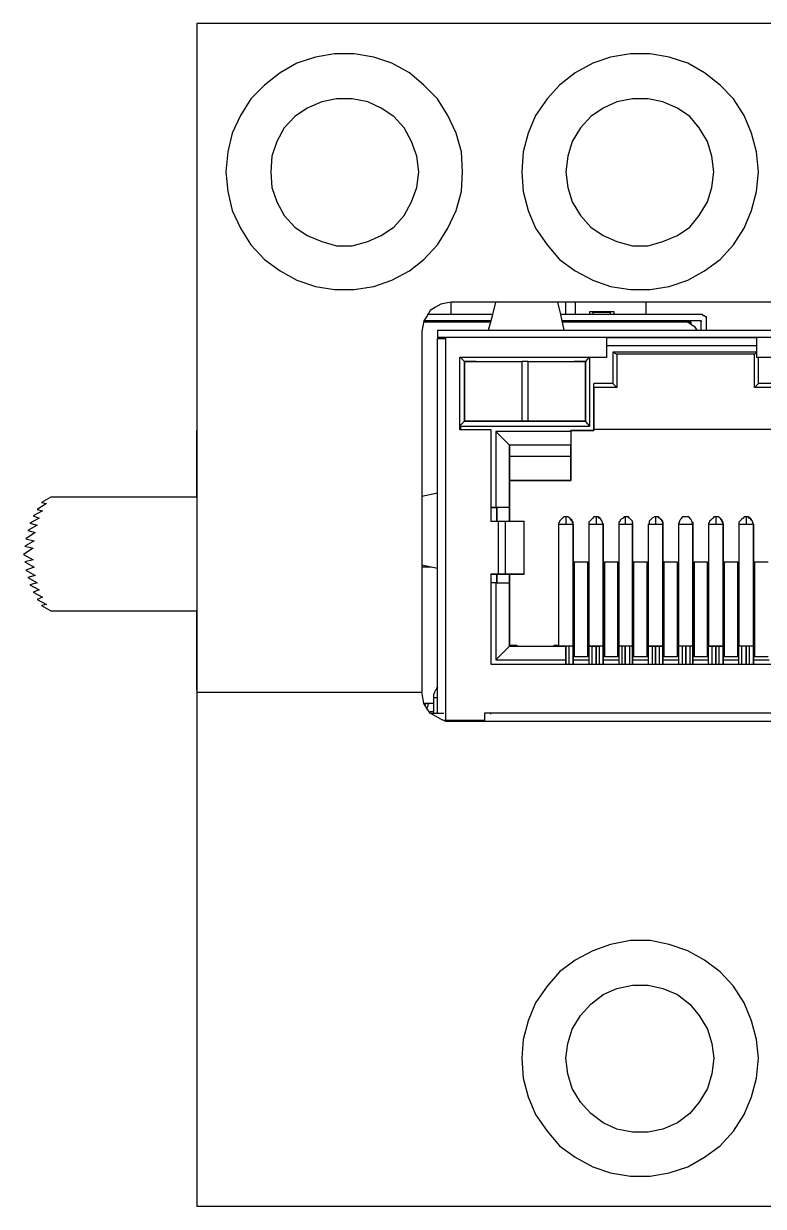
# Model space of a CAD drawing. Header units: inches. Extents: x 45 to 557, y 129 to 755.
# Drawn here: x 248.3 to 319.2, y 128.9 to 242.3 of the extents above; entities that cross this region are included whole.
import ezdxf

# ---------------------------------------------------------------- set-up
doc = ezdxf.new("R2010")
doc.units = ezdxf.units.IN
doc.header["$MEASUREMENT"] = 0
doc.layers.add('Brain', color=7, linetype='Continuous')

msp = doc.modelspace()

# ---------------------------------------------------------------- linework, layer by layer
at = {"layer": 'Brain', "color": 7, "lineweight": 25, "true_color": 0xffffff}
for points in [[(491.7, 242.3), (264.9, 242.3)], [(264.9, 242.3), (264.9, 178.2)], [(290.4, 228.1), (290.3, 230), (289.8, 231.8), (289, 233.5), (288, 235.1), (286.7, 236.4), (285.3, 237.6), (283.6, 238.5), (281.9, 239.1), (280, 239.4), (278.1, 239.4), (276.3, 239.1), (274.5, 238.5), (272.9, 237.6), (271.4, 236.4), (270.1, 235.1), (269.1, 233.5), (268.3, 231.8), (267.9, 230), (267.7, 228.1)], [(318.8, 228.1), (318.6, 230), (318.1, 231.8), (317.4, 233.5), (316.4, 235.1), (315.1, 236.4), (313.6, 237.6), (312, 238.5), (310.2, 239.1), (308.4, 239.4), (306.5, 239.4), (304.6, 239.1), (302.9, 238.5), (301.2, 237.6), (299.7, 236.4), (298.5, 235.1), (297.4, 233.5), (296.7, 231.8), (296.2, 230), (296.1, 228.1)], [(286.2, 228.1), (286, 229.6), (285.5, 231), (284.8, 232.3), (283.8, 233.4), (282.6, 234.2), (281.3, 234.8), (279.8, 235.1), (278.3, 235.1), (276.9, 234.8), (275.5, 234.2), (274.3, 233.4), (273.3, 232.3), (272.6, 231), (272.1, 229.6), (272, 228.1)], [(314.5, 228.1), (314.3, 229.6), (313.9, 231), (313.1, 232.3), (312.2, 233.4), (311, 234.2), (309.6, 234.8), (308.2, 235.1), (306.7, 235.1), (305.2, 234.8), (303.9, 234.2), (302.7, 233.4), (301.7, 232.3), (300.9, 231), (300.5, 229.6), (300.3, 228.1)], [(267.7, 228.1), (267.9, 226.2), (268.3, 224.4), (269.1, 222.7), (270.1, 221.1), (271.4, 219.7), (272.9, 218.6), (274.5, 217.7), (276.3, 217.1), (278.1, 216.8), (280, 216.8), (281.9, 217.1), (283.6, 217.7), (285.3, 218.6), (286.7, 219.7), (288, 221.1), (289, 222.7), (289.8, 224.4), (290.3, 226.2), (290.4, 228.1)], [(272, 228.1), (272.1, 226.6), (272.6, 225.2), (273.3, 223.9), (274.3, 222.8), (275.5, 222), (276.9, 221.4), (278.3, 221), (279.8, 221), (281.3, 221.4), (282.6, 222), (283.8, 222.8), (284.8, 223.9), (285.5, 225.2), (286, 226.6), (286.2, 228.1)], [(296.1, 228.1), (296.2, 226.2), (296.7, 224.4), (297.4, 222.7), (298.5, 221.1), (299.7, 219.7), (301.2, 218.6), (302.9, 217.7), (304.6, 217.1), (306.5, 216.8), (308.4, 216.8), (310.2, 217.1), (312, 217.7), (313.6, 218.6), (315.1, 219.7), (316.4, 221.1), (317.4, 222.7), (318.1, 224.4), (318.6, 226.2), (318.8, 228.1)], [(300.3, 228.1), (300.5, 226.6), (300.9, 225.2), (301.7, 223.9), (302.7, 222.8), (303.9, 222), (305.2, 221.4), (306.7, 221), (308.2, 221), (309.6, 221.4), (311, 222), (312.2, 222.8), (313.1, 223.9), (313.9, 225.2), (314.3, 226.6), (314.5, 228.1)], [(289.3, 215.6), (288.8, 215.5), (288.3, 215.4), (287.8, 215.1), (287.3, 214.8), (287, 214.3), (286.7, 213.8), (286.6, 213.3), (286.5, 212.8)], [(467.2, 215.6), (289.3, 215.6)], [(289.3, 214.4), (289.3, 215.6)], [(292.9, 212.9), (293.3, 214.4), (293.6, 215.6)], [(299.5, 215.6), (299.8, 214.4), (300.1, 212.9)], [(300.3, 214.4), (300.3, 215.6)], [(301.2, 215.6), (301.2, 214.4)], [(308, 214.4), (308, 215.6)], [(293.2, 214.4), (287, 214.4)], [(313.3, 214.4), (299.8, 214.4)], [(302.6, 214.4), (302.6, 214.7)], [(302.6, 214.7), (304.9, 214.7)], [(302.9, 214.6), (302.9, 214.6), (302.9, 214.7)], [(302.9, 214.6), (302.9, 214.4)], [(304.6, 214.6), (302.9, 214.6)], [(304.6, 214.6), (304.6, 214.6), (304.6, 214.7)], [(304.6, 214.4), (304.6, 214.6)], [(304.9, 214.7), (304.9, 214.4)], [(313.8, 213.9), (313.8, 214), (313.8, 214.1), (313.8, 214.2), (313.7, 214.2), (313.6, 214.3), (313.5, 214.3), (313.4, 214.4), (313.3, 214.4)], [(293.1, 213.8), (286.7, 213.8)], [(286.7, 213.7), (293.1, 213.7)], [(289.3, 213.7), (289.3, 213.8)], [(313.3, 213.8), (300, 213.8)], [(300, 213.7), (311.4, 213.7)], [(300.3, 213.7), (300.3, 213.8)], [(300.7, 213.8), (300.7, 213.7)], [(300.9, 213.8), (300.9, 213.7)], [(301.2, 213.8), (301.2, 213.7)], [(306.8, 213.7), (306.8, 213.8)], [(307.7, 213.8), (307.7, 213.7)], [(311.4, 213.7), (312.3, 213.7)], [(312.9, 212.9), (312.9, 212.9), (312.7, 213.2), (312.4, 213.4), (312.1, 213.6), (311.8, 213.7), (311.4, 213.7)], [(312.3, 213.7), (312.3, 213.7), (312.3, 213.6), (312.3, 213.5)], [(313.3, 213.8), (313.3, 213.7)], [(313.3, 213.7), (313.3, 213.8)], [(313.3, 213.8), (313.3, 213.7)], [(313.3, 213.7), (313.3, 213.8)], [(313.3, 213.8), (313.3, 213.7)], [(313.3, 212.9), (313.3, 213.8)], [(313.3, 213.7), (313.3, 213.8)], [(313.3, 212.9), (313.3, 213.8)], [(313.3, 213.7), (313.3, 213.7)], [(313.8, 212.9), (313.8, 213.9)], [(286.5, 212.8), (286.5, 178.2)], [(288, 212.9), (468.8, 212.9)], [(288, 212.9), (288, 212.9), (288, 212.8), (288, 212.7), (288, 212.6), (288, 212.4), (288, 212.3), (288, 212.2)], [(288, 212.2), (288.8, 212.2)], [(288.8, 212.2), (288, 212.2)], [(288, 212.1), (288.1, 212.1), (288.2, 212.1), (288.3, 212.1), (288.4, 212.1), (288.5, 212.1), (288.6, 212.1), (288.8, 212.1)], [(288, 176.2), (288, 212.1)], [(304.2, 212.2), (288.8, 212.2)], [(288.8, 212.1), (288.8, 212.2)], [(288.8, 175.5), (288.8, 212.1)], [(291.6, 212.9), (292.9, 212.9)], [(300.1, 212.9), (301.7, 212.9)], [(304.2, 212.2), (304.2, 210.3)], [(304.2, 212.2), (318.6, 212.2)], [(318.6, 212.2), (304.2, 212.2)], [(304.2, 212.2), (304.2, 210.3)], [(348.9, 212.2), (318.6, 212.2)], [(318.6, 212.2), (318.6, 210.3)], [(318.6, 211.4), (304.2, 211.4)], [(290.1, 210.3), (290.1, 203.7)], [(304.2, 210.3), (290.1, 210.3)], [(290.1, 210.3), (290.1, 203.4)], [(290.1, 210.3), (290.1, 203.4)], [(304.2, 210.3), (290.1, 210.3)], [(290.2, 210.3), (290.6, 209.9)], [(291.7, 209.9), (290.6, 209.9)], [(290.6, 209.9), (290.6, 204.2)], [(290.6, 209.9), (290.6, 204.2)], [(291.7, 209.9), (290.6, 209.9)], [(290.6, 209.9), (290.7, 209.9), (290.9, 209.9), (291, 209.9), (291.1, 209.9), (291.3, 209.9), (291.4, 209.9), (291.5, 209.9), (291.7, 209.9)], [(290.6, 204.2), (290.6, 209.9)], [(291.7, 209.9), (292.2, 209.9), (292.7, 209.9), (293.3, 209.9), (293.8, 209.9), (294.4, 209.9), (294.9, 209.9), (295.5, 209.9), (296.1, 209.9)], [(296.7, 209.9), (296.1, 209.9)], [(296.1, 209.9), (296.1, 204.2)], [(296.7, 209.9), (297.3, 209.9), (297.8, 209.9), (298.4, 209.9), (298.9, 209.9), (299.5, 209.9), (300, 209.9), (300.5, 209.9), (301.1, 209.9)], [(296.7, 204.2), (296.7, 209.9)], [(302.2, 209.9), (301.1, 209.9)], [(302.2, 209.9), (301.1, 209.9)], [(301.1, 209.9), (301.2, 209.9), (301.3, 209.9), (301.5, 209.9), (301.6, 209.9), (301.8, 209.9), (301.9, 209.9), (302, 209.9), (302.2, 209.9)], [(302.5, 210.3), (302.2, 209.9)], [(302.2, 204.2), (302.2, 209.9)], [(302.2, 209.9), (302.2, 204.2)], [(302.6, 203.7), (302.6, 210.3)], [(304.8, 210.8), (305.2, 210.6)], [(304.8, 210.8), (304.8, 207.8)], [(318.6, 210.8), (304.8, 210.8)], [(305.2, 210.6), (305.2, 207.4)], [(318.4, 210.6), (305.2, 210.6)], [(318.6, 210.7), (318.4, 210.6)], [(318.4, 207.4), (318.4, 210.6)], [(332.7, 210.3), (318.6, 210.3)], [(332.8, 210.3), (318.6, 210.3)], [(318.8, 207.8), (318.8, 210.3)], [(303, 207.4), (303, 207.8)], [(303, 203.3), (303, 207.8)], [(304.8, 207.8), (303, 207.8)], [(304.8, 207.8), (305.2, 207.4)], [(318.8, 207.8), (318.4, 207.4)], [(320.6, 207.8), (318.8, 207.8)], [(305.2, 207.4), (303, 207.4)], [(303, 207.4), (303, 203.4)], [(320.6, 207.4), (318.4, 207.4)], [(290.6, 204.2), (290.1, 203.7)], [(290.6, 204.2), (302.2, 204.2)], [(302.2, 204.2), (290.6, 204.2)], [(296.1, 204.2), (295.3, 204.2), (294.6, 204.2), (293.9, 204.2), (293.2, 204.2), (292.5, 204.2), (291.8, 204.2), (291.2, 204.2), (290.6, 204.2)], [(296.7, 204.2), (296.1, 204.2)], [(302.2, 204.2), (301.6, 204.2), (300.9, 204.2), (300.3, 204.2), (299.6, 204.2), (298.9, 204.2), (298.1, 204.2), (297.4, 204.2), (296.7, 204.2)], [(302.6, 203.7), (302.2, 204.2)], [(264.9, 203.3), (264.9, 203.3)], [(264.9, 203.3), (264.9, 196.9)], [(264.9, 203.1), (264.9, 203.1), (264.9, 203.2), (264.9, 203.3)], [(264.9, 196.9), (264.9, 203.1)], [(290.2, 203.7), (290.2, 203.7), (290.1, 203.7)], [(290.1, 203.4), (293.1, 203.4)], [(290.2, 203.7), (290.2, 203.4)], [(290.2, 203.7), (302.6, 203.7)], [(293.1, 203.4), (293.1, 194.6)], [(293.1, 203.4), (293.1, 194.6)], [(293.6, 203.2), (294.9, 201.9)], [(293.6, 203.2), (293.6, 195.9)], [(300.8, 203.2), (293.6, 203.2)], [(303, 203.3), (300.8, 203.3)], [(300.8, 203.3), (300.8, 198.5)], [(300.8, 203.2), (300.8, 203.3)], [(300.8, 203.3), (303, 203.3)], [(300.8, 203.2), (300.8, 201.9)], [(320.6, 203.4), (303, 203.4)], [(320.6, 203.4), (303, 203.4)], [(303, 203.4), (303, 203.3)], [(300.8, 201.9), (294.9, 201.9)], [(294.9, 201.9), (294.9, 201.9), (294.9, 201.8), (294.9, 201.7), (294.9, 201.6), (294.9, 201.4), (294.9, 201.3), (294.9, 201.1), (294.9, 200.8)], [(300.8, 201.9), (294.9, 201.9)], [(294.9, 195.9), (294.9, 201.9)], [(300.8, 200.8), (300.8, 201.1), (300.8, 201.3), (300.8, 201.4), (300.8, 201.6), (300.8, 201.7), (300.8, 201.8), (300.8, 201.9)], [(300.8, 200.8), (294.9, 200.8)], [(294.9, 200.8), (294.9, 198.5)], [(300.8, 198.5), (300.8, 200.8)], [(264.9, 199.7), (264.9, 199.7), (264.9, 199.8), (264.9, 199.9)], [(264.9, 199.9), (264.9, 199.9), (264.9, 199.8), (264.9, 199.7)], [(264.9, 199.8), (264.9, 199.6)], [(264.9, 199.6), (264.9, 199.8)], [(264.9, 198.3), (264.9, 198.5), (264.9, 198.7), (264.9, 198.9), (264.9, 199.1), (264.9, 199.3), (264.9, 199.4), (264.9, 199.6), (264.9, 199.7)], [(264.9, 199.7), (264.9, 199.6), (264.9, 199.4), (264.9, 199.3), (264.9, 199.1), (264.9, 198.9), (264.9, 198.7), (264.9, 198.5), (264.9, 198.3)], [(288, 197.3), (288, 198.8)], [(300.8, 198.5), (294.9, 198.5)], [(294.9, 198.5), (300.8, 198.5)], [(294.9, 198.5), (294.9, 194.6)], [(264.9, 198.2), (264.9, 198.2), (264.9, 198.3)], [(264.9, 198.3), (264.9, 198.3), (264.9, 198.2)], [(264.9, 197.5), (264.9, 197.5), (264.9, 197.7), (264.9, 197.8), (264.9, 197.9), (264.9, 198), (264.9, 198.1), (264.9, 198.2)], [(264.9, 198.2), (264.9, 198.2), (264.9, 198.1), (264.9, 198), (264.9, 197.9), (264.9, 197.8), (264.9, 197.7), (264.9, 197.6), (264.9, 197.5)], [(264.9, 197.2), (264.9, 197.5)], [(264.9, 197.5), (264.9, 197.4)], [(264.9, 197.4), (264.9, 196.9)], [(250.5, 196.3), (249.6, 195.7)], [(250.9, 196.9), (250, 196.4)], [(250, 196.4), (250.5, 196.3)], [(264.9, 196.9), (250.9, 196.9)], [(264.9, 196.9), (264.9, 197.2)], [(286.5, 197), (286.5, 197), (288, 197.3)], [(250.1, 195.6), (249.2, 195.1)], [(249.2, 195.1), (249.8, 194.9)], [(249.6, 195.7), (250.1, 195.6)], [(293.7, 195.9), (293.1, 195.9)], [(293.1, 195.9), (293.6, 195.9)], [(294.9, 195.9), (293.6, 195.9)], [(293.7, 195.9), (293.7, 194.6)], [(294.9, 195.9), (293.7, 195.9)], [(293.7, 194.6), (293.7, 195.9)], [(294.9, 194.6), (294.9, 195.9)], [(249.6, 194.2), (248.7, 193.7)], [(249.8, 194.9), (248.9, 194.4)], [(248.9, 194.4), (249.6, 194.2)], [(293.1, 194.6), (293.8, 194.6)], [(293.8, 194.6), (293.9, 194.6), (294.1, 194.6), (294.2, 194.6), (294.3, 194.6), (294.4, 194.6), (294.5, 194.6)], [(293.8, 194.6), (293.8, 189.5)], [(294.5, 194.6), (296.3, 194.6)], [(294.5, 194.6), (294.5, 189.5)], [(296.3, 189.5), (296.3, 194.6)], [(300.3, 195), (300.1, 195), (300, 194.9), (299.9, 194.8), (299.8, 194.7), (299.7, 194.6), (299.7, 194.5), (299.6, 194.4), (299.6, 194.3)], [(299.6, 194.3), (299.6, 194.3), (299.7, 194.3), (299.8, 194.3), (299.9, 194.3), (300, 194.3), (300.2, 194.3), (300.3, 194.3)], [(299.6, 194.3), (299.6, 194.3)], [(299.6, 194.3), (299.6, 182.6)], [(301, 194.3), (301, 194.5), (300.9, 194.6), (300.9, 194.7), (300.8, 194.8), (300.7, 194.9), (300.5, 195), (300.4, 195), (300.3, 195)], [(300.3, 195), (300.3, 195), (300.3, 194.9), (300.3, 194.8), (300.3, 194.7), (300.3, 194.6), (300.3, 194.4), (300.3, 194.3)], [(300.9, 194.6), (300.8, 194.7), (300.7, 194.9), (300.5, 195), (300.3, 195)], [(300.3, 194.3), (300.4, 194.3), (300.5, 194.3), (300.7, 194.3), (300.8, 194.3), (300.9, 194.3), (301, 194.3)], [(300.9, 194.5), (300.9, 194.6)], [(300.9, 194.5), (301, 194.3)], [(301, 194.3), (301, 182.7)], [(301, 194.3), (301, 194.3)], [(301, 182.6), (301, 194.3)], [(303.2, 195), (303, 195), (302.9, 194.9), (302.8, 194.8), (302.7, 194.7), (302.6, 194.6), (302.5, 194.5), (302.5, 194.4), (302.5, 194.3)], [(302.5, 194.3), (302.5, 194.3), (302.6, 194.3), (302.7, 194.3), (302.8, 194.3), (302.9, 194.3), (303, 194.3), (303.2, 194.3)], [(302.5, 194.3), (302.5, 194.3)], [(302.5, 194.3), (302.5, 182.6)], [(303.9, 194.3), (303.8, 194.5), (303.8, 194.6), (303.7, 194.7), (303.7, 194.8), (303.5, 194.9), (303.4, 195), (303.3, 195), (303.2, 195)], [(303.2, 195), (303.2, 195), (303.2, 194.9), (303.2, 194.8), (303.2, 194.7), (303.2, 194.6), (303.2, 194.4), (303.2, 194.3)], [(303.8, 194.6), (303.7, 194.7), (303.6, 194.9), (303.4, 195), (303.2, 195)], [(303.2, 194.3), (303.3, 194.3), (303.4, 194.3), (303.5, 194.3), (303.7, 194.3), (303.8, 194.3), (303.9, 194.3)], [(303.8, 194.5), (303.8, 194.6)], [(303.8, 194.5), (303.9, 194.3)], [(303.9, 194.3), (303.9, 182.7)], [(303.9, 194.3), (303.9, 194.3)], [(303.9, 182.6), (303.9, 194.3)], [(306, 195), (305.9, 195), (305.8, 194.9), (305.6, 194.8), (305.5, 194.7), (305.5, 194.6), (305.4, 194.5), (305.4, 194.4), (305.4, 194.3)], [(305.4, 194.3), (305.4, 194.3), (305.5, 194.3), (305.6, 194.3), (305.7, 194.3), (305.8, 194.3), (305.9, 194.3), (306, 194.3)], [(305.4, 194.3), (305.4, 194.3)], [(305.4, 194.3), (305.4, 182.6)], [(306.7, 194.3), (306.7, 194.5), (306.7, 194.6), (306.6, 194.7), (306.5, 194.8), (306.4, 194.9), (306.3, 195), (306.2, 195), (306, 195)], [(306, 195), (306, 195), (306, 194.9), (306, 194.8), (306, 194.7), (306, 194.6), (306, 194.4), (306, 194.3)], [(306.7, 194.6), (306.6, 194.7), (306.4, 194.9), (306.2, 195), (306, 195)], [(306, 194.3), (306.2, 194.3), (306.3, 194.3), (306.4, 194.3), (306.5, 194.3), (306.6, 194.3), (306.7, 194.3)], [(306.7, 194.5), (306.7, 194.6)], [(306.7, 194.5), (306.7, 194.3)], [(306.7, 194.3), (306.7, 182.7)], [(306.7, 194.3), (306.7, 194.3)], [(306.7, 182.6), (306.7, 194.3)], [(308.2, 194.3), (308.3, 194.3)], [(308.2, 194.3), (308.2, 182.6)], [(308.9, 195), (308.8, 195), (308.6, 194.9), (308.5, 194.8), (308.4, 194.7), (308.3, 194.6), (308.3, 194.5), (308.3, 194.4), (308.3, 194.3)], [(308.3, 194.3), (308.3, 194.3), (308.4, 194.3), (308.5, 194.3), (308.7, 194.3), (308.8, 194.3), (308.9, 194.3)], [(309.6, 194.3), (309.6, 194.5), (309.6, 194.6), (309.5, 194.7), (309.4, 194.8), (309.3, 194.9), (309.2, 195), (309.1, 195), (308.9, 195)], [(308.9, 195), (308.9, 195), (308.9, 194.9), (308.9, 194.8), (308.9, 194.7), (308.9, 194.6), (308.9, 194.4), (308.9, 194.3)], [(309.5, 194.6), (309.5, 194.7), (309.3, 194.9), (309.1, 195), (308.9, 195)], [(308.9, 194.3), (309.1, 194.3), (309.2, 194.3), (309.3, 194.3), (309.4, 194.3), (309.5, 194.3), (309.6, 194.3)], [(309.6, 194.5), (309.5, 194.6)], [(309.6, 194.5), (309.6, 194.3)], [(309.6, 194.3), (309.6, 182.7)], [(309.6, 194.3), (309.6, 194.3)], [(309.6, 182.6), (309.6, 194.3)], [(312.5, 194.3), (312.4, 194.6), (312.3, 194.8), (312.1, 195), (311.8, 195), (311.5, 195), (311.3, 194.8), (311.2, 194.6), (311.1, 194.3)], [(311.1, 194.3), (311.1, 182.6)], [(311.1, 194.3), (311.1, 194.3)], [(311.1, 194.3), (311.2, 194.3), (311.3, 194.3), (311.5, 194.3), (311.8, 194.3), (312.1, 194.3), (312.3, 194.3), (312.4, 194.3), (312.5, 194.3)], [(312.5, 194.5), (312.5, 194.3)], [(312.5, 194.3), (312.5, 182.7)], [(312.5, 182.6), (312.5, 194.3)], [(312.5, 194.3), (312.5, 194.3)], [(314.7, 195), (314.5, 195), (314.4, 194.9), (314.3, 194.8), (314.2, 194.7), (314.1, 194.6), (314.1, 194.5), (314, 194.4), (314, 194.3)], [(314, 194.3), (314, 194.3), (314.1, 194.3), (314.2, 194.3), (314.3, 194.3), (314.4, 194.3), (314.6, 194.3), (314.7, 194.3)], [(314, 194.3), (314, 194.3)], [(314, 194.3), (314, 182.6)], [(315.4, 194.3), (315.4, 194.5), (315.3, 194.6), (315.3, 194.7), (315.2, 194.8), (315.1, 194.9), (314.9, 195), (314.8, 195), (314.7, 195)], [(314.7, 195), (314.7, 195), (314.7, 194.9), (314.7, 194.8), (314.7, 194.7), (314.7, 194.6), (314.7, 194.4), (314.7, 194.3)], [(315.3, 194.6), (315.2, 194.7), (315.1, 194.9), (314.9, 195), (314.7, 195)], [(314.7, 194.3), (314.8, 194.3), (314.9, 194.3), (315.1, 194.3), (315.2, 194.3), (315.3, 194.3), (315.4, 194.3)], [(315.3, 194.5), (315.3, 194.6)], [(315.3, 194.5), (315.4, 194.3)], [(315.4, 194.3), (315.4, 182.7)], [(315.4, 194.3), (315.4, 194.3)], [(315.4, 182.6), (315.4, 194.3)], [(317.6, 195), (317.4, 195), (317.3, 194.9), (317.2, 194.8), (317.1, 194.7), (317, 194.6), (316.9, 194.5), (316.9, 194.4), (316.9, 194.3)], [(316.9, 194.3), (316.9, 194.3), (317, 194.3), (317.1, 194.3), (317.2, 194.3), (317.3, 194.3), (317.4, 194.3), (317.6, 194.3)], [(316.9, 194.3), (316.9, 194.3)], [(316.9, 194.3), (316.9, 182.6)], [(318.3, 194.3), (318.2, 194.5), (318.2, 194.6), (318.1, 194.7), (318.1, 194.8), (317.9, 194.9), (317.8, 195), (317.7, 195), (317.6, 195)], [(317.6, 195), (317.6, 195), (317.6, 194.9), (317.6, 194.8), (317.6, 194.7), (317.6, 194.6), (317.6, 194.4), (317.6, 194.3)], [(318.2, 194.6), (318.1, 194.7), (318, 194.9), (317.8, 195), (317.6, 195)], [(317.6, 194.3), (317.7, 194.3), (317.8, 194.3), (317.9, 194.3), (318.1, 194.3), (318.2, 194.3), (318.3, 194.3)], [(318.2, 194.5), (318.2, 194.6)], [(318.2, 194.5), (318.3, 194.3)], [(318.3, 194.3), (318.3, 182.7)], [(318.3, 194.3), (318.3, 194.3)], [(318.3, 182.6), (318.3, 194.3)], [(249.4, 193.5), (248.5, 192.9)], [(248.5, 192.9), (249.3, 192.7)], [(248.7, 193.7), (249.4, 193.5)], [(249.2, 192), (248.3, 191.4)], [(249.3, 192.7), (248.4, 192.2)], [(248.4, 192.2), (249.2, 192)], [(248.3, 191.4), (249.2, 190.9)], [(249.2, 190.9), (248.4, 190.7)], [(248.4, 190.7), (249.3, 190.2)], [(301.1, 190.7), (301.1, 181.6)], [(301.1, 190.7), (302.4, 190.7)], [(302.4, 189.8), (302.4, 190.7)], [(302.4, 190.7), (302.4, 181.6)], [(304, 190.7), (304, 181.6)], [(304, 190.7), (305.3, 190.7)], [(305.3, 189.8), (305.3, 190.7)], [(305.3, 190.7), (305.3, 181.6)], [(306.8, 190.7), (306.8, 181.6)], [(306.8, 190.7), (308.1, 190.7)], [(308.1, 189.8), (308.1, 190.7)], [(308.1, 190.7), (308.1, 181.6)], [(309.7, 190.7), (309.7, 181.6)], [(309.7, 190.7), (311, 190.7)], [(311, 189.8), (311, 190.7)], [(311, 190.7), (311, 181.6)], [(312.6, 190.7), (312.6, 181.6)], [(312.6, 190.7), (313.9, 190.7)], [(313.9, 189.8), (313.9, 190.7)], [(313.9, 190.7), (313.9, 181.6)], [(315.5, 190.7), (315.5, 181.6)], [(315.5, 190.7), (316.8, 190.7)], [(316.8, 189.8), (316.8, 190.7)], [(316.8, 190.7), (316.8, 181.6)], [(318.4, 190.7), (318.4, 181.6)], [(318.4, 190.7), (319.7, 190.7)], [(249.3, 190.2), (248.5, 189.9)], [(248.5, 189.9), (249.4, 189.4)], [(249.4, 189.4), (248.7, 189.2)], [(286.5, 190.4), (286.5, 190.4), (288, 190.1)], [(287.4, 190.2), (286.5, 190.2)], [(287.4, 190.2), (286.5, 190.2)], [(288, 188.7), (288, 190.1)], [(293.1, 189.5), (293.8, 189.5)], [(293.1, 189.5), (293.1, 180.9)], [(293.1, 189.5), (293.1, 180.9)], [(293.8, 189.5), (293.1, 189.5)], [(293.7, 189.5), (293.7, 188.7)], [(293.7, 188.7), (293.7, 189.5)], [(293.8, 189.5), (295.6, 189.5)], [(294.5, 189.5), (294.5, 189.5), (294.4, 189.5), (294.3, 189.5), (294.2, 189.5), (294.1, 189.5), (293.9, 189.5), (293.8, 189.5)], [(296.3, 189.5), (294.5, 189.5)], [(294.9, 188.7), (294.9, 189.5)], [(294.9, 189.5), (294.9, 182.7)], [(295.6, 189.5), (296.3, 189.5)], [(302.4, 181.9), (302.4, 189.8)], [(305.3, 181.9), (305.3, 189.8)], [(308.1, 181.9), (308.1, 189.8)], [(311, 181.9), (311, 189.8)], [(313.9, 181.9), (313.9, 189.8)], [(316.8, 181.9), (316.8, 189.8)], [(248.7, 189.2), (249.6, 188.7)], [(249.6, 188.7), (248.9, 188.5)], [(248.9, 188.5), (249.8, 188)], [(293.6, 188.7), (293.1, 188.7)], [(293.6, 188.7), (294.9, 188.7)], [(293.6, 188.7), (293.6, 181.3)], [(294.9, 182.6), (294.9, 188.7)], [(249.8, 188), (249.2, 187.8)], [(249.2, 187.8), (250.1, 187.3)], [(250.1, 187.3), (249.6, 187.1)], [(249.6, 187.1), (250.5, 186.6)], [(250.5, 186.6), (250, 186.5)], [(250, 186.5), (250.9, 186)], [(250.9, 186), (264.9, 186)], [(264.9, 186), (264.9, 178.4)], [(264.9, 184.9), (264.9, 186)], [(264.9, 186), (264.9, 184.8)], [(264.9, 178.4), (264.9, 186)], [(264.9, 184.8), (264.9, 184.9)], [(264.9, 184.1), (264.9, 184.1), (264.9, 184.2), (264.9, 184.4), (264.9, 184.5), (264.9, 184.6), (264.9, 184.7), (264.9, 184.8)], [(264.9, 184.8), (264.9, 184.8)], [(264.9, 184.8), (264.9, 184.7), (264.9, 184.6), (264.9, 184.5), (264.9, 184.4), (264.9, 184.2), (264.9, 184.1)], [(264.9, 184), (264.9, 184), (264.9, 184.1)], [(264.9, 184.1), (264.9, 184.1), (264.9, 184)], [(264.9, 182.6), (264.9, 182.7), (264.9, 182.8), (264.9, 183), (264.9, 183.2), (264.9, 183.3), (264.9, 183.5), (264.9, 183.7), (264.9, 184)], [(264.9, 184), (264.9, 183.7), (264.9, 183.5), (264.9, 183.3), (264.9, 183.2), (264.9, 183), (264.9, 182.8), (264.9, 182.7), (264.9, 182.6)], [(264.9, 182.5), (264.9, 182.6)], [(264.9, 182.6), (264.9, 182.5)], [(264.9, 182.4), (264.9, 182.4), (264.9, 182.5), (264.9, 182.6)], [(264.9, 182.6), (264.9, 182.5), (264.9, 182.4)], [(293.6, 181.3), (294.9, 182.6)], [(294.9, 182.7), (295.6, 182.7)], [(294.9, 182.6), (294.9, 182.7)], [(294.9, 182.6), (300.3, 182.6)], [(295.6, 182.7), (295.6, 182.6)], [(295.6, 182.7), (295.6, 182.6)], [(295.6, 182.6), (295.6, 182.6), (295.7, 182.6), (295.8, 182.6), (295.9, 182.6), (296.1, 182.6), (296.2, 182.6), (296.3, 182.6)], [(296.3, 182.6), (298.5, 182.6)], [(298.5, 182.6), (298.6, 182.6), (298.8, 182.6), (298.9, 182.6), (299, 182.6), (299.1, 182.6), (299.2, 182.6)], [(299.2, 182.7), (299.6, 182.7)], [(299.2, 182.6), (299.2, 182.7)], [(301, 182.6), (301, 182.6), (300.9, 182.6), (300.8, 182.6), (300.7, 182.6), (300.6, 182.6), (300.5, 182.6), (300.3, 182.6), (300.2, 182.6), (300.1, 182.6), (300, 182.6), (299.9, 182.6), (299.8, 182.6), (299.7, 182.6), (299.6, 182.6)], [(300.3, 182.6), (300.3, 180.9)], [(300.6, 182.6), (300.6, 182.6), (300.5, 182.6), (300.4, 182.6), (300.3, 182.6)], [(300.3, 182.6), (300.3, 182.6)], [(300.3, 180.9), (300.3, 182.6)], [(300.3, 182.6), (300.3, 181.3)], [(300.6, 182.6), (300.6, 180.9)], [(301, 182.6), (300.6, 182.6)], [(301, 182.7), (301.1, 182.7)], [(301, 182.6), (301, 182.7)], [(301.1, 182.6), (301, 182.6)], [(301, 181.3), (301, 182.6)], [(301, 182.6), (301, 180.9)], [(302.4, 182.7), (302.5, 182.7)], [(302.5, 182.6), (302.4, 182.6)], [(303.9, 182.6), (303.8, 182.6), (303.7, 182.6), (303.6, 182.6), (303.5, 182.6), (303.4, 182.6), (303.2, 182.6), (303.1, 182.6), (303, 182.6), (302.9, 182.6), (302.8, 182.6), (302.7, 182.6), (302.6, 182.6), (302.5, 182.6)], [(302.5, 182.6), (302.8, 182.6)], [(302.5, 182.6), (302.5, 180.9)], [(302.8, 182.6), (302.8, 180.9)], [(302.8, 182.6), (302.8, 182.6), (302.9, 182.6), (303, 182.6), (303.1, 182.6), (303.2, 182.6)], [(303.2, 182.6), (303.2, 180.9)], [(303.2, 180.9), (303.2, 182.6)], [(303.2, 182.6), (303.2, 182.6)], [(303.2, 182.6), (303.2, 182.6), (303.3, 182.6), (303.4, 182.6), (303.5, 182.6)], [(303.5, 182.6), (303.5, 180.9)], [(303.9, 182.6), (303.5, 182.6)], [(303.9, 182.7), (304, 182.7)], [(303.9, 182.6), (303.9, 182.7)], [(304, 182.6), (303.9, 182.6)], [(303.9, 181.3), (303.9, 182.6)], [(303.9, 182.6), (303.9, 180.9)], [(305.3, 182.7), (305.4, 182.7)], [(305.4, 182.6), (305.3, 182.6)], [(306.7, 182.6), (306.7, 182.6), (306.6, 182.6), (306.5, 182.6), (306.4, 182.6), (306.2, 182.6), (306.1, 182.6), (306, 182.6), (305.9, 182.6), (305.7, 182.6), (305.6, 182.6), (305.5, 182.6), (305.4, 182.6)], [(305.7, 182.6), (305.4, 182.6)], [(305.4, 182.6), (305.4, 180.9)], [(305.7, 180.9), (305.7, 182.6)], [(306, 182.6), (306, 182.6), (305.9, 182.6), (305.8, 182.6), (305.7, 182.6)], [(306, 182.6), (306, 180.9)], [(306, 180.9), (306, 182.6)], [(306.4, 182.6), (306.4, 182.6), (306.3, 182.6), (306.2, 182.6), (306.1, 182.6), (306, 182.6)], [(306, 182.6), (306, 182.6)], [(306.4, 182.6), (306.4, 180.9)], [(306.7, 182.6), (306.4, 182.6)], [(306.7, 182.7), (306.8, 182.7)], [(306.7, 182.6), (306.7, 182.7)], [(306.8, 182.6), (306.7, 182.6)], [(306.7, 181.3), (306.7, 182.6)], [(306.7, 182.6), (306.7, 180.9)], [(308.1, 182.7), (308.2, 182.7)], [(308.2, 182.6), (308.1, 182.6)], [(309.6, 182.6), (309.6, 182.6), (309.5, 182.6), (309.4, 182.6), (309.3, 182.6), (309.2, 182.6), (309.1, 182.6), (309, 182.6), (308.9, 182.6), (308.7, 182.6), (308.6, 182.6), (308.5, 182.6), (308.4, 182.6), (308.3, 182.6), (308.2, 182.6)], [(308.2, 182.6), (308.6, 182.6)], [(308.2, 182.6), (308.2, 180.9)], [(308.6, 182.6), (308.6, 180.9)], [(308.6, 182.6), (308.6, 182.6), (308.7, 182.6), (308.8, 182.6), (308.9, 182.6)], [(308.9, 182.6), (308.9, 180.9)], [(308.9, 180.9), (308.9, 182.6)], [(308.9, 182.6), (308.9, 182.6)], [(308.9, 182.6), (309, 182.6), (309.1, 182.6), (309.2, 182.6), (309.3, 182.6)], [(309.3, 180.9), (309.3, 182.6)], [(309.3, 182.6), (309.6, 182.6)], [(309.6, 182.7), (309.7, 182.7)], [(309.6, 182.6), (309.6, 182.7)], [(309.7, 182.6), (309.6, 182.6)], [(309.6, 181.3), (309.6, 182.6)], [(309.6, 182.6), (309.6, 180.9)], [(311, 182.7), (311.1, 182.7)], [(311.1, 182.6), (311, 182.6)], [(312.5, 182.6), (312.5, 182.6), (312.4, 182.6), (312.3, 182.6), (312.2, 182.6), (312.1, 182.6), (312, 182.6), (311.9, 182.6), (311.7, 182.6), (311.6, 182.6), (311.5, 182.6), (311.4, 182.6), (311.3, 182.6), (311.2, 182.6), (311.1, 182.6)], [(311.5, 182.6), (311.1, 182.6)], [(311.1, 182.6), (311.1, 180.9)], [(311.5, 180.9), (311.5, 182.6)], [(311.8, 182.6), (311.7, 182.6), (311.6, 182.6), (311.5, 182.6)], [(311.8, 182.6), (311.8, 180.9)], [(311.8, 180.9), (311.8, 182.6)], [(312.2, 182.6), (312.1, 182.6), (312, 182.6), (311.9, 182.6), (311.8, 182.6)], [(311.8, 182.6), (311.8, 182.6)], [(312.2, 182.6), (312.2, 180.9)], [(312.5, 182.6), (312.2, 182.6)], [(312.5, 182.7), (312.6, 182.7)], [(312.5, 182.6), (312.5, 182.7)], [(312.6, 182.6), (312.5, 182.6)], [(312.5, 182.6), (312.5, 181.3)], [(312.5, 180.9), (312.5, 182.6)], [(313.9, 182.7), (314, 182.7)], [(314, 182.6), (313.9, 182.6)], [(315.4, 182.6), (315.4, 182.6), (315.3, 182.6), (315.2, 182.6), (315.1, 182.6), (315, 182.6), (314.9, 182.6), (314.7, 182.6), (314.6, 182.6), (314.5, 182.6), (314.4, 182.6), (314.3, 182.6), (314.2, 182.6), (314.1, 182.6), (314, 182.6)], [(314, 182.6), (314.3, 182.6)], [(314, 180.9), (314, 182.6)], [(314.3, 182.6), (314.3, 180.9)], [(314.3, 182.6), (314.4, 182.6), (314.5, 182.6), (314.6, 182.6), (314.7, 182.6)], [(314.7, 182.6), (314.7, 180.9)], [(314.7, 180.9), (314.7, 182.6)], [(314.7, 182.6), (314.7, 182.6)], [(314.7, 182.6), (314.7, 182.6), (314.8, 182.6), (314.9, 182.6), (315, 182.6)], [(315, 180.9), (315, 182.6)], [(315, 182.6), (315.4, 182.6)], [(315.4, 182.7), (315.5, 182.7)], [(315.4, 182.6), (315.4, 182.7)], [(315.5, 182.6), (315.4, 182.6)], [(315.4, 182.6), (315.4, 181.3)], [(315.4, 180.9), (315.4, 182.6)], [(316.8, 182.7), (316.9, 182.7)], [(316.9, 182.6), (316.8, 182.6)], [(318.3, 182.6), (318.2, 182.6), (318.1, 182.6), (318, 182.6), (317.9, 182.6), (317.8, 182.6), (317.6, 182.6), (317.5, 182.6), (317.4, 182.6), (317.3, 182.6), (317.2, 182.6), (317.1, 182.6), (317, 182.6), (316.9, 182.6)], [(317.2, 182.6), (316.9, 182.6)], [(316.9, 180.9), (316.9, 182.6)], [(317.2, 180.9), (317.2, 182.6)], [(317.6, 182.6), (317.5, 182.6), (317.4, 182.6), (317.3, 182.6), (317.2, 182.6)], [(317.6, 182.6), (317.6, 180.9)], [(317.6, 180.9), (317.6, 182.6)], [(317.9, 182.6), (317.9, 182.6), (317.8, 182.6), (317.7, 182.6), (317.6, 182.6)], [(317.6, 182.6), (317.6, 182.6)], [(317.9, 182.6), (317.9, 180.9)], [(318.3, 182.6), (317.9, 182.6)], [(318.3, 182.7), (318.4, 182.7)], [(318.3, 182.6), (318.3, 182.7)], [(318.4, 182.6), (318.3, 182.6)], [(318.3, 182.6), (318.3, 181.3)], [(318.3, 180.9), (318.3, 182.6)], [(302.4, 181.6), (301.1, 181.6)], [(302.4, 181.6), (302.4, 181.9)], [(305.3, 181.6), (304, 181.6)], [(305.3, 181.6), (305.3, 181.9)], [(308.1, 181.6), (306.8, 181.6)], [(308.1, 181.6), (308.1, 181.9)], [(311, 181.6), (309.7, 181.6)], [(311, 181.6), (311, 181.9)], [(313.9, 181.6), (312.6, 181.6)], [(313.9, 181.6), (313.9, 181.9)], [(316.8, 181.6), (315.5, 181.6)], [(316.8, 181.6), (316.8, 181.9)], [(319.7, 181.6), (318.4, 181.6)], [(293.1, 180.9), (329.8, 180.9)], [(293.6, 181.3), (300.3, 181.3)], [(300.3, 180.9), (300.3, 181.3)], [(301, 181.3), (302.5, 181.3)], [(301, 180.9), (301, 180.9), (301, 181.1), (301, 181.3)], [(303.9, 181.3), (305.4, 181.3)], [(303.9, 180.9), (303.9, 180.9), (303.9, 181.1), (303.9, 181.3)], [(306.7, 181.3), (308.2, 181.3)], [(306.7, 180.9), (306.7, 180.9), (306.7, 181.1), (306.7, 181.3)], [(309.6, 181.3), (311.1, 181.3)], [(309.6, 180.9), (309.6, 180.9), (309.6, 181.1), (309.6, 181.3)], [(312.5, 181.3), (314, 181.3)], [(312.5, 181.3), (312.5, 181.3), (312.5, 181.1), (312.5, 180.9)], [(315.4, 181.3), (316.9, 181.3)], [(315.4, 181.3), (315.4, 181.3), (315.4, 181.1), (315.4, 180.9)], [(318.3, 181.3), (319.8, 181.3)], [(318.3, 181.3), (318.3, 181.3), (318.3, 181.1), (318.3, 180.9)], [(264.9, 178.4), (264.9, 178.4)], [(264.9, 178.2), (286.5, 178.2)], [(264.9, 178.2), (264.9, 128.9)], [(264.9, 178.2), (286.5, 178.2)], [(289.3, 175.4), (288.8, 175.4), (288.3, 175.6), (287.8, 175.9), (287.3, 176.2), (287, 176.6), (286.7, 177.1), (286.6, 177.7), (286.5, 178.2)], [(288, 178.7), (287.9, 178.6), (287.9, 178.5), (287.8, 178.4), (287.7, 178.2), (287.7, 178.1), (287.6, 178), (287.6, 177.8), (287.6, 177.7)], [(287.6, 177.1), (286.7, 177.1)], [(286.8, 177), (286.8, 177), (286.9, 177.1)], [(287, 176.6), (287, 176.7), (287.1, 176.9), (287.1, 177.1), (287.2, 177.1)], [(287.6, 177.7), (287.6, 177.7), (287.7, 177.7), (287.9, 177.7), (288, 177.7)], [(287.6, 177.7), (287.6, 176.2)], [(287.6, 176.3), (287.3, 176.3)], [(287.3, 176.2), (288.6, 176.2)], [(292.5, 176.2), (292.5, 175.5)], [(293.1, 176.2), (292.5, 176.2)], [(293.1, 176.1), (293.1, 176.1), (293.1, 176.2)], [(463.7, 176.2), (293.1, 176.2)], [(288.8, 175.5), (288.6, 175.5)], [(292.5, 175.5), (288.8, 175.5)], [(467.2, 175.4), (289.3, 175.4)], [(318.8, 143.1), (318.6, 144.9), (318.1, 146.7), (317.4, 148.4), (316.4, 150), (315.1, 151.4), (313.6, 152.5), (312, 153.4), (310.2, 154), (308.4, 154.4), (306.5, 154.4), (304.6, 154), (302.9, 153.4), (301.2, 152.5), (299.7, 151.4), (298.5, 150), (297.4, 148.4), (296.7, 146.7), (296.2, 144.9), (296.1, 143.1)], [(300.3, 143.1), (300.5, 144.5), (300.9, 145.9), (301.7, 147.2), (302.7, 148.3), (303.9, 149.2), (305.2, 149.8), (306.7, 150.1), (308.2, 150.1), (309.6, 149.8), (311, 149.2), (312.2, 148.3), (313.1, 147.2), (313.9, 145.9), (314.3, 144.5), (314.5, 143.1)], [(296.1, 143.1), (296.2, 141.2), (296.7, 139.4), (297.4, 137.7), (298.5, 136.1), (299.7, 134.7), (301.2, 133.6), (302.9, 132.7), (304.6, 132.1), (306.5, 131.8), (308.4, 131.8), (310.2, 132.1), (312, 132.7), (313.6, 133.6), (315.1, 134.7), (316.4, 136.1), (317.4, 137.7), (318.1, 139.4), (318.6, 141.2), (318.8, 143.1)], [(314.5, 143.1), (314.3, 141.6), (313.9, 140.2), (313.1, 138.9), (312.2, 137.8), (311, 136.9), (309.6, 136.3), (308.2, 136), (306.7, 136), (305.2, 136.3), (303.9, 136.9), (302.7, 137.8), (301.7, 138.9), (300.9, 140.2), (300.5, 141.6), (300.3, 143.1)], [(491.7, 128.9), (264.9, 128.9)]]:
    msp.add_lwpolyline(points, dxfattribs=at)
for points in [[(264.9, 199.9), (264.9, 199.9), (264.9, 200), (264.9, 200), (264.9, 200), (264.9, 200.1), (264.9, 200.1), (264.9, 200.1), (264.9, 200), (264.9, 200), (264.9, 200), (264.9, 199.9), (264.9, 199.9), (264.9, 199.9), (264.9, 199.8), (264.9, 199.8)], [(264.9, 199.8), (264.9, 199.8), (264.9, 199.9), (264.9, 199.9), (264.9, 199.9), (264.9, 200), (264.9, 200), (264.9, 200), (264.9, 200.1), (264.9, 200.1), (264.9, 200.1), (264.9, 200), (264.9, 200), (264.9, 200), (264.9, 199.9), (264.9, 199.9)], [(264.9, 182.4), (264.9, 182.4), (264.9, 182.3), (264.9, 182.3), (264.9, 182.3), (264.9, 182.2), (264.9, 182.2), (264.9, 182.2), (264.9, 182.3), (264.9, 182.3), (264.9, 182.3), (264.9, 182.4), (264.9, 182.4), (264.9, 182.4), (264.9, 182.5), (264.9, 182.5)], [(264.9, 182.5), (264.9, 182.5), (264.9, 182.4), (264.9, 182.4), (264.9, 182.4), (264.9, 182.3), (264.9, 182.3), (264.9, 182.3), (264.9, 182.2), (264.9, 182.2), (264.9, 182.2), (264.9, 182.3), (264.9, 182.3), (264.9, 182.3), (264.9, 182.4), (264.9, 182.4)]]:
    msp.add_open_spline(points, degree=3, knots=[0, 0, 0, 0, 1, 1, 1, 2, 2, 2, 3, 3, 3, 4, 4, 4, 5, 5, 5, 5], dxfattribs=at)

doc.saveas('drawing.dxf')
